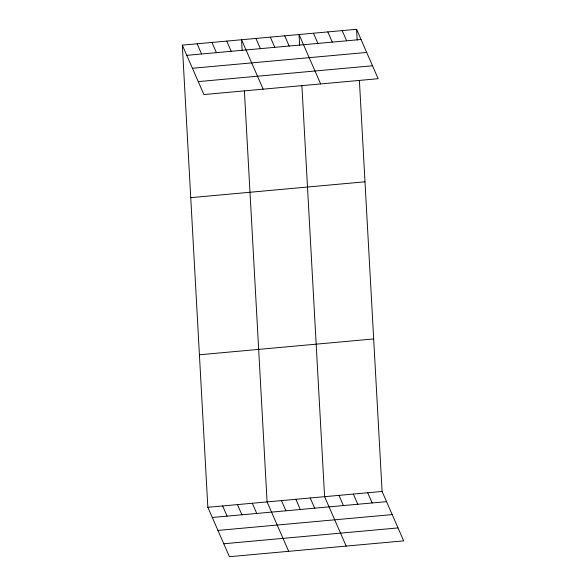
<?xml version="1.0" encoding="UTF-8"?>
<svg xmlns="http://www.w3.org/2000/svg" width="586" height="586" viewBox="0 0 586 586"><rect width="100%" height="100%" fill="white"/><g stroke="black" fill="none" stroke-linecap="round" stroke-linejoin="round"><path stroke-width="0.88" d="M182.319 45.137L356.574 29.3L378.16 78.707L203.906 94.551L182.319 45.137L207.84 507.293L229.426 556.7L403.681 540.863L382.094 491.449L359.394 80.436M186.773 55.34L361.027 39.496M192.428 68.276L366.682 52.44M198.251 81.608L372.506 65.771M190.743 197.65L364.99 181.806M199.423 354.779L373.67 338.942M207.84 507.293L382.094 491.449M212.3 517.489L386.548 501.645M217.948 530.425L392.202 514.589M223.779 543.757L398.026 527.92M342.195 30.604L346.648 40.808M327.816 31.915L332.277 42.111M313.444 33.219L317.898 43.423M320.652 83.937L299.065 34.53L299.666 45.29M284.693 35.834L289.147 46.03M270.314 37.138L274.775 47.341M255.943 38.449L260.396 48.645M263.151 89.167L241.564 39.753L242.157 50.521M226.753 41.101L231.206 51.297M211.942 42.448L216.395 52.645M197.13 43.796L201.584 53.993M367.715 492.753L372.176 502.956M353.343 494.064L357.797 504.26M338.964 495.368L343.425 505.572M346.18 546.086L324.593 496.679L301.893 85.666M310.214 497.983L314.667 508.179M295.842 499.287L300.296 509.49M281.463 500.598L285.917 510.794M288.678 551.316L267.084 501.902L244.391 90.889M252.273 503.249L256.734 513.446M237.462 504.597L241.923 514.794M222.651 505.945L227.112 516.141M356.574 29.3L357.167 40.068"/></g></svg>
